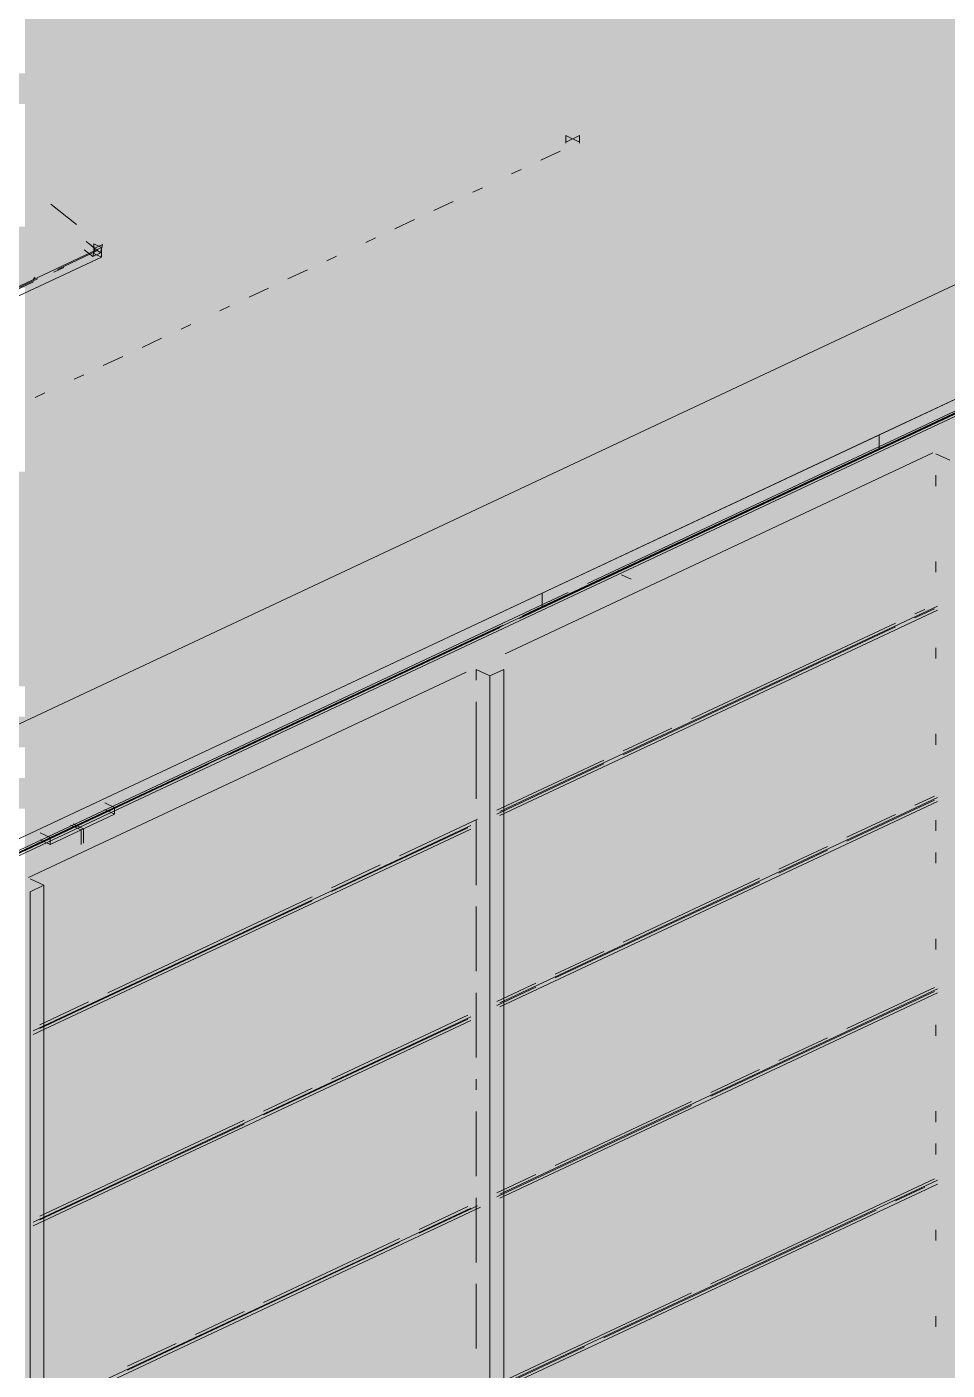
# Model space of a CAD drawing. Header units: millimetres. Extents: x 5 to 1315, y 5 to 292.
# Drawn here: x 1146.66 to 1151.67, y 234.11 to 241.42 of the extents above; entities that cross this region are included whole.
import ezdxf

# ---------------------------------------------------------------- set-up
doc = ezdxf.new("R2010")
doc.units = ezdxf.units.MM
doc.layers.add('EXISTING', color=7, linetype='Continuous')
doc.layers.add('IMAGES', color=7, linetype='Continuous')

# ---------------------------------------------------------------- blocks, each defined once
blk = doc.blocks.new('SHEET_03')
at = {"layer": 'EXISTING', "color": 250, "lineweight": 9}
for p, q in [((219.1266, 224.7204), (254.632, 241.3892)), ((249.6687, 240.8281), (249.5937, 240.7929)), ((249.5937, 240.7865), (249.5937, 240.8281)), ((249.5937, 240.8281), (249.6687, 240.7929)), ((249.6687, 240.7865), (249.6687, 240.8281)), ((254.632, 240.7647), (219.1266, 224.096)), ((249.4573, 240.6937), (249.563, 240.7433)), ((249.2987, 240.6192), (249.3516, 240.644)), ((249.0873, 240.5199), (249.1401, 240.5447)), ((246.9337, 240.3451), (246.794, 240.4548)), ((248.8758, 240.4207), (248.9816, 240.4703)), ((248.6644, 240.3214), (248.7701, 240.371)), ((246.9852, 240.2524), (247.0318, 240.2159)), ((247.0267, 240.2386), (247.0684, 240.219)), ((247.0267, 240.1866), (247.0267, 240.2386)), ((247.0735, 240.2354), (247.0318, 240.2159)), ((247.0633, 240.1898), (247.0735, 240.2354)), ((248.5058, 240.2469), (248.5587, 240.2718)), ((219.3447, 224.1234), (253.6348, 240.2216)), ((219.3447, 224.1067), (253.6348, 240.205)), ((244.9986, 239.2474), (247.0684, 240.219)), ((244.9986, 239.1953), (247.0684, 240.167)), ((246.8297, 240.1005), (247.0475, 240.2028)), ((247.0216, 240.1702), (246.975, 240.2068)), ((247.0633, 240.1898), (247.0167, 240.2263)), ((247.0318, 240.2159), (247.0216, 240.1702)), ((247.0216, 240.1702), (247.0633, 240.1898)), ((247.0684, 240.167), (247.0267, 240.1866)), ((247.0684, 240.219), (247.0684, 240.167)), ((248.2944, 240.1477), (248.3472, 240.1725)), ((249.3418, 238.2021), (253.6215, 240.2112)), ((246.8088, 240.0843), (246.8633, 240.1099)), ((248.0829, 240.0484), (248.1886, 240.098)), ((246.176, 239.7937), (246.7207, 240.0494)), ((246.3731, 239.8797), (246.6999, 240.0331)), ((246.7, 240.0534), (246.6984, 240.046)), ((246.6984, 240.046), (246.7051, 240.0492)), ((246.7067, 240.0565), (246.7, 240.0534)), ((246.7051, 240.0492), (246.7067, 240.0565)), ((247.8715, 239.9491), (247.9772, 239.9988)), ((247.7129, 239.8747), (247.7657, 239.8995)), ((247.5014, 239.7754), (247.5543, 239.8002)), ((247.29, 239.6762), (247.3957, 239.7258)), ((252.4062, 239.6574), (249.7116, 238.3923)), ((247.0785, 239.5769), (247.1843, 239.6265)), ((251.2982, 239.1996), (252.1316, 239.5909)), ((246.92, 239.5024), (246.9728, 239.5273)), ((252.1316, 239.518), (251.2982, 239.1267)), ((246.7085, 239.4032), (246.7614, 239.428)), ((249.4646, 238.3388), (251.2982, 239.1996)), ((251.2982, 239.1267), (251.2982, 239.1996)), ((251.5897, 239.1017), (249.2633, 238.0095)), ((251.2982, 239.1267), (249.4646, 238.2659)), ((251.6065, 239.0979), (251.6816, 239.0626)), ((251.6065, 238.922), (251.6065, 238.9806)), ((251.6065, 238.4529), (251.6065, 238.5115)), ((249.9484, 238.4146), (249.8955, 238.4394)), ((249.606, 238.3427), (242.3675, 234.9445)), ((242.4635, 235.052), (249.4646, 238.3388)), ((249.4646, 238.2659), (249.4646, 238.3388)), ((249.2355, 237.1508), (251.6147, 238.2678)), ((249.4646, 238.2659), (249.3577, 238.2157)), ((249.2355, 237.13), (251.6147, 238.247)), ((251.4923, 238.2051), (251.598, 238.2548)), ((251.5452, 238.2508), (251.4923, 238.226)), ((249.2508, 238.1656), (244.9753, 236.1584)), ((247.7567, 237.4579), (249.2361, 238.1524)), ((249.9061, 237.4605), (251.3865, 238.1555)), ((251.3865, 238.1763), (250.2762, 237.6551)), ((251.6065, 237.9838), (251.6065, 238.0425)), ((249.0519, 237.9102), (246.6726, 236.7933)), ((249.1062, 237.924), (249.1812, 237.8888)), ((249.1062, 237.8654), (249.1062, 237.924)), ((249.1812, 237.8888), (249.2562, 237.924)), ((249.2562, 221.2725), (249.2562, 237.924)), ((249.1812, 237.8888), (249.1812, 221.2373)), ((249.1062, 237.2204), (249.1062, 237.7481)), ((250.1705, 237.6054), (249.9061, 237.4813)), ((251.6065, 237.5148), (251.6065, 237.5734)), ((246.1717, 236.7138), (247.6511, 237.4083)), ((249.8004, 237.4317), (249.2188, 237.1586)), ((249.2188, 237.1378), (249.8004, 237.4109)), ((246.7891, 237.0099), (247.1392, 237.1742)), ((247.1392, 237.1742), (247.0863, 237.1991)), ((247.1392, 237.1368), (247.1392, 237.1742)), ((249.2355, 236.1101), (251.6147, 237.2271)), ((249.2355, 236.0893), (251.6147, 237.2062)), ((251.1222, 236.9907), (251.598, 237.2141)), ((251.598, 237.2349), (251.4923, 237.1852)), ((247.1392, 237.1368), (246.7891, 236.9724)), ((247.0863, 237.1616), (247.1392, 237.1368)), ((249.1131, 237.109), (248.6901, 236.9104)), ((249.1062, 236.7514), (249.1062, 237.1032)), ((251.3865, 237.1356), (251.1222, 237.0115)), ((251.6065, 237.0457), (251.6065, 237.1044)), ((246.6977, 235.9594), (249.0769, 237.0763)), ((246.6977, 235.9386), (249.0769, 237.0555)), ((246.7362, 237.0347), (246.7891, 237.0099)), ((246.9575, 237.0515), (246.9009, 237.0781)), ((246.9142, 237.0843), (246.9708, 237.0577)), ((246.9575, 237.0515), (246.9708, 237.0577)), ((246.9575, 236.9729), (246.9575, 237.0515)), ((246.9708, 237.0577), (246.9708, 236.9792)), ((248.32, 236.7158), (249.0602, 237.0634)), ((246.7891, 236.9724), (246.7362, 236.9973)), ((246.7891, 237.0099), (246.7891, 236.9724)), ((251.0164, 236.9618), (250.7521, 236.8377)), ((250.7521, 236.8169), (251.0164, 236.941)), ((251.6065, 236.8698), (251.6065, 236.9285)), ((248.5844, 236.8608), (248.32, 236.7367)), ((246.7558, 236.7501), (246.6808, 236.7854)), ((246.6808, 236.7149), (246.7558, 236.7501)), ((246.7558, 220.0986), (246.7558, 236.7501)), ((249.536, 236.246), (250.6463, 236.7673)), ((250.6463, 236.7881), (249.9061, 236.4406)), ((246.6808, 236.7149), (246.6808, 220.0634)), ((246.7339, 235.9712), (248.2143, 236.6662)), ((248.2143, 236.687), (247.104, 236.1658)), ((249.1062, 236.2823), (249.1062, 236.6341)), ((251.6065, 236.4008), (251.6065, 236.4594)), ((249.8004, 236.3909), (249.536, 236.2668)), ((249.4303, 236.2172), (249.2188, 236.1179)), ((249.1062, 235.8132), (249.1062, 236.165)), ((249.2188, 236.0971), (249.4303, 236.1964)), ((249.2355, 235.0694), (251.6147, 236.1863)), ((249.2355, 235.0485), (251.6147, 236.1655)), ((250.382, 235.6025), (251.598, 236.1733)), ((251.598, 236.1942), (251.1222, 235.9708)), ((246.9982, 236.1161), (246.7339, 235.992)), ((246.6977, 234.9186), (249.0769, 236.0356)), ((246.6977, 234.8978), (249.0769, 236.0148)), ((247.9499, 235.5014), (249.0602, 236.0226)), ((249.0602, 236.0434), (248.32, 235.6959)), ((251.6065, 235.9317), (251.6065, 235.9904)), ((251.0164, 235.9211), (250.7521, 235.797)), ((250.6463, 235.7474), (250.382, 235.6233)), ((248.2143, 235.6463), (247.9499, 235.5222)), ((249.1062, 235.6374), (249.1062, 235.696)), ((250.2762, 235.5736), (249.536, 235.2261)), ((249.1062, 235.1683), (249.1062, 235.5201)), ((249.2188, 235.0564), (250.2762, 235.5528)), ((251.6065, 235.4627), (251.6065, 235.5213)), ((247.8442, 235.4725), (246.7339, 234.9513)), ((246.7339, 234.9305), (247.8442, 235.4517)), ((251.6065, 235.2868), (251.6065, 235.3454)), ((249.4303, 235.1765), (249.2188, 235.0772)), ((249.2355, 234.0286), (251.6147, 235.1456)), ((249.2355, 234.0078), (251.6147, 235.1248)), ((251.598, 235.1534), (250.382, 234.5825)), ((249.1062, 234.6992), (249.1062, 235.051)), ((251.3865, 235.0333), (251.5452, 235.1078)), ((246.6977, 233.8571), (249.1297, 234.9989)), ((246.6977, 233.8779), (249.0769, 234.9949)), ((248.7958, 234.8578), (249.1131, 235.0067)), ((249.0602, 235.0027), (248.7958, 234.8786)), ((249.8004, 234.2887), (251.2808, 234.9837)), ((248.6901, 234.829), (247.9499, 234.4815)), ((251.6065, 234.8177), (251.6065, 234.8763)), ((247.2097, 234.1132), (248.6901, 234.8082)), ((249.1062, 234.2302), (249.1062, 234.582)), ((250.2762, 234.5329), (249.2188, 234.0365)), ((247.8442, 234.4318), (247.5798, 234.3077)), ((251.6065, 234.3487), (251.6065, 234.4073)), ((247.4741, 234.2581), (247.2097, 234.134)), ((249.2188, 234.0157), (249.6947, 234.239))]:
    blk.add_line(p, q, dxfattribs=at)
at = {"layer": 'IMAGES', "color": 7}
for points in [[(246.6534, 241.3333), (246.82, 241.3333), (246.6534, 241.5), (246.82, 241.5)], [(246.82, 241.3333), (246.9867, 241.3333), (246.82, 241.5), (246.9867, 241.5)], [(246.9867, 241.3333), (247.4866, 241.3333), (246.9867, 241.5), (247.4866, 241.5)], [(247.4866, 241.3333), (247.8198, 241.3333), (247.4866, 241.5), (247.8198, 241.5)], [(247.8198, 241.3333), (248.1531, 241.3333), (247.8198, 241.5), (248.1531, 241.5)], [(248.1531, 241.3333), (248.4864, 241.3333), (248.1531, 241.5), (248.4864, 241.5)], [(248.4864, 241.3333), (248.653, 241.3333), (248.4864, 241.5), (248.653, 241.5)], [(248.653, 241.3333), (248.8197, 241.3333), (248.653, 241.5), (248.8197, 241.5)], [(248.8197, 241.3333), (248.9863, 241.3333), (248.8197, 241.5), (248.9863, 241.5)], [(248.9863, 241.3333), (251.8191, 241.3333), (248.9863, 241.5), (251.8191, 241.5)], [(246.6534, 241.1667), (247.3199, 241.1667), (246.6534, 241.3333), (247.3199, 241.3333)], [(247.3199, 241.1667), (247.4866, 241.1667), (247.3199, 241.3333), (247.4866, 241.3333)], [(247.4866, 241.1667), (247.8198, 241.1667), (247.4866, 241.3333), (247.8198, 241.3333)], [(247.8198, 241.1667), (248.3197, 241.1667), (247.8198, 241.3333), (248.3197, 241.3333)], [(248.3197, 241.1667), (248.4864, 241.1667), (248.3197, 241.3333), (248.4864, 241.3333)], [(248.4864, 241.1667), (248.8197, 241.1667), (248.4864, 241.3333), (248.8197, 241.3333)], [(248.8197, 241.1667), (248.9863, 241.1667), (248.8197, 241.3333), (248.9863, 241.3333)], [(248.9863, 241.1667), (249.1529, 241.1667), (248.9863, 241.3333), (249.1529, 241.3333)], [(249.1529, 241.1667), (249.3196, 241.1667), (249.1529, 241.3333), (249.3196, 241.3333)], [(249.3196, 241.1667), (249.4862, 241.1667), (249.3196, 241.3333), (249.4862, 241.3333)], [(249.4862, 241.1667), (251.8191, 241.1667), (249.4862, 241.3333), (251.8191, 241.3333)], [(246.4868, 241), (246.9867, 241), (246.4868, 241.1667), (246.9867, 241.1667)], [(246.9867, 241), (247.1533, 241), (246.9867, 241.1667), (247.1533, 241.1667)], [(247.1533, 241), (247.4866, 241), (247.1533, 241.1667), (247.4866, 241.1667)], [(247.4866, 241), (247.6532, 241), (247.4866, 241.1667), (247.6532, 241.1667)], [(247.6532, 241), (248.3197, 241), (247.6532, 241.1667), (248.3197, 241.1667)], [(248.3197, 241), (248.4864, 241), (248.3197, 241.1667), (248.4864, 241.1667)], [(248.4864, 241), (248.653, 241), (248.4864, 241.1667), (248.653, 241.1667)], [(248.653, 241), (248.8197, 241), (248.653, 241.1667), (248.8197, 241.1667)], [(248.8197, 241), (249.1529, 241), (248.8197, 241.1667), (249.1529, 241.1667)], [(249.1529, 240.8333), (249.3196, 240.8333), (249.1529, 241.1667), (249.3196, 241.1667)], [(249.3196, 241), (249.4862, 241), (249.3196, 241.1667), (249.4862, 241.1667)], [(249.4862, 241), (249.6528, 241), (249.4862, 241.1667), (249.6528, 241.1667)], [(249.6528, 241), (251.9857, 241), (249.6528, 241.1667), (251.9857, 241.1667)], [(246.6534, 240.8333), (247.1533, 240.8333), (246.6534, 241), (247.1533, 241)], [(247.1533, 240.8333), (247.4866, 240.8333), (247.1533, 241), (247.4866, 241)], [(247.4866, 240.8333), (247.9865, 240.8333), (247.4866, 241), (247.9865, 241)], [(247.9865, 240.8333), (248.3197, 240.8333), (247.9865, 241), (248.3197, 241)], [(248.3197, 240.8333), (248.653, 240.8333), (248.3197, 241), (248.653, 241)], [(248.653, 240.8333), (248.8197, 240.8333), (248.653, 241), (248.8197, 241)], [(248.8197, 240.8333), (248.9863, 240.8333), (248.8197, 241), (248.9863, 241)], [(248.9863, 240.8333), (249.1529, 240.8333), (248.9863, 241), (249.1529, 241)], [(249.3196, 240.8333), (249.4862, 240.8333), (249.3196, 241), (249.4862, 241)], [(249.4862, 240.8333), (249.6528, 240.8333), (249.4862, 241), (249.6528, 241)], [(249.6528, 240.8333), (249.8195, 240.8333), (249.6528, 241), (249.8195, 241)], [(249.8195, 240.6667), (249.9861, 240.6667), (249.8195, 241), (249.9861, 241)], [(249.9861, 240.8333), (252.4856, 240.8333), (249.9861, 241), (252.4856, 241)], [(246.6534, 240.6667), (246.82, 240.6667), (246.6534, 240.8333), (246.82, 240.8333)], [(246.82, 240.6667), (246.9867, 240.6667), (246.82, 240.8333), (246.9867, 240.8333)], [(246.9867, 240.6667), (247.8198, 240.6667), (246.9867, 240.8333), (247.8198, 240.8333)], [(247.8198, 240.6667), (247.9865, 240.6667), (247.8198, 240.8333), (247.9865, 240.8333)], [(247.9865, 240.6667), (248.3197, 240.6667), (247.9865, 240.8333), (248.3197, 240.8333)], [(248.3197, 240.6667), (248.4864, 240.6667), (248.3197, 240.8333), (248.4864, 240.8333)], [(248.4864, 240.6667), (248.8197, 240.6667), (248.4864, 240.8333), (248.8197, 240.8333)], [(248.8197, 240.6667), (248.9863, 240.6667), (248.8197, 240.8333), (248.9863, 240.8333)], [(248.9863, 240.6667), (249.3196, 240.6667), (248.9863, 240.8333), (249.3196, 240.8333)], [(249.3196, 240.5), (249.4862, 240.5), (249.3196, 240.8333), (249.4862, 240.8333)], [(249.4862, 240.6667), (249.6528, 240.6667), (249.4862, 240.8333), (249.6528, 240.8333)], [(249.6528, 240.6667), (249.8195, 240.6667), (249.6528, 240.8333), (249.8195, 240.8333)], [(249.9861, 240.6667), (251.6525, 240.6667), (249.9861, 240.8333), (251.6525, 240.8333)], [(251.6525, 240.6667), (251.9857, 240.6667), (251.6525, 240.8333), (251.9857, 240.8333)], [(246.6534, 240.5), (246.82, 240.5), (246.6534, 240.6667), (246.82, 240.6667)], [(246.82, 240.5), (246.9867, 240.5), (246.82, 240.6667), (246.9867, 240.6667)], [(246.9867, 240.5), (247.1533, 240.5), (246.9867, 240.6667), (247.1533, 240.6667)], [(247.1533, 240.5), (247.9865, 240.5), (247.1533, 240.6667), (247.9865, 240.6667)], [(247.9865, 240.5), (248.1531, 240.5), (247.9865, 240.6667), (248.1531, 240.6667)], [(248.1531, 240.5), (248.3197, 240.5), (248.1531, 240.6667), (248.3197, 240.6667)], [(248.3197, 240.5), (248.653, 240.5), (248.3197, 240.6667), (248.653, 240.6667)], [(248.653, 240.5), (248.8197, 240.5), (248.653, 240.6667), (248.8197, 240.6667)], [(248.8197, 240.5), (248.9863, 240.5), (248.8197, 240.6667), (248.9863, 240.6667)], [(248.9863, 240.5), (249.1529, 240.5), (248.9863, 240.6667), (249.1529, 240.6667)], [(249.1529, 240.5), (249.3196, 240.5), (249.1529, 240.6667), (249.3196, 240.6667)], [(249.4862, 240.5), (249.6528, 240.5), (249.4862, 240.6667), (249.6528, 240.6667)], [(249.6528, 240.5), (249.8195, 240.5), (249.6528, 240.6667), (249.8195, 240.6667)], [(249.8195, 240.5), (251.4858, 240.5), (249.8195, 240.6667), (251.4858, 240.6667)], [(251.4858, 240.5), (251.6525, 240.5), (251.4858, 240.6667), (251.6525, 240.6667)], [(251.6525, 240.5), (251.9857, 240.5), (251.6525, 240.6667), (251.9857, 240.6667)], [(246.6534, 240.3333), (246.82, 240.3333), (246.6534, 240.5), (246.82, 240.5)], [(246.82, 240.3333), (246.9867, 240.3333), (246.82, 240.5), (246.9867, 240.5)], [(246.9867, 240.3333), (247.1533, 240.3333), (246.9867, 240.5), (247.1533, 240.5)], [(247.1533, 240.3333), (247.3199, 240.3333), (247.1533, 240.5), (247.3199, 240.5)], [(247.3199, 240.3333), (247.9865, 240.3333), (247.3199, 240.5), (247.9865, 240.5)], [(247.9865, 240.3333), (248.3197, 240.3333), (247.9865, 240.5), (248.3197, 240.5)], [(248.3197, 240.3333), (248.4864, 240.3333), (248.3197, 240.5), (248.4864, 240.5)], [(248.4864, 240.3333), (248.653, 240.3333), (248.4864, 240.5), (248.653, 240.5)], [(248.653, 240.3333), (248.8197, 240.3333), (248.653, 240.5), (248.8197, 240.5)], [(248.8197, 240.3333), (248.9863, 240.3333), (248.8197, 240.5), (248.9863, 240.5)], [(248.9863, 240.3333), (249.1529, 240.3333), (248.9863, 240.5), (249.1529, 240.5)], [(249.1529, 240.3333), (249.3196, 240.3333), (249.1529, 240.5), (249.3196, 240.5)], [(249.3196, 240.3333), (249.4862, 240.3333), (249.3196, 240.5), (249.4862, 240.5)], [(249.4862, 240.3333), (249.6528, 240.3333), (249.4862, 240.5), (249.6528, 240.5)], [(249.6528, 240.3333), (250.8193, 240.3333), (249.6528, 240.5), (250.8193, 240.5)], [(250.8193, 240.3333), (250.9859, 240.3333), (250.8193, 240.5), (250.9859, 240.5)], [(250.9859, 240.3333), (251.3192, 240.3333), (250.9859, 240.5), (251.3192, 240.5)], [(251.3192, 240.3333), (251.4858, 240.3333), (251.3192, 240.5), (251.4858, 240.5)], [(251.4858, 240.3333), (251.6525, 240.3333), (251.4858, 240.5), (251.6525, 240.5)], [(251.6525, 240.3333), (251.8191, 240.3333), (251.6525, 240.5), (251.8191, 240.5)], [(244.987, 240.1667), (246.82, 240.1667), (244.987, 240.3333), (246.82, 240.3333)], [(246.82, 240.1667), (246.9867, 240.1667), (246.82, 240.3333), (246.9867, 240.3333)], [(246.9867, 240.1667), (247.1533, 240.1667), (246.9867, 240.3333), (247.1533, 240.3333)], [(247.1533, 240), (247.3199, 240), (247.1533, 240.3333), (247.3199, 240.3333)], [(247.3199, 240), (247.4866, 240), (247.3199, 240.3333), (247.4866, 240.3333)], [(247.4866, 240.1667), (247.6532, 240.1667), (247.4866, 240.3333), (247.6532, 240.3333)], [(247.6532, 240.1667), (248.1531, 240.1667), (247.6532, 240.3333), (248.1531, 240.3333)], [(248.1531, 240.1667), (248.3197, 240.1667), (248.1531, 240.3333), (248.3197, 240.3333)], [(248.3197, 240.1667), (248.653, 240.1667), (248.3197, 240.3333), (248.653, 240.3333)], [(248.653, 240.1667), (248.8197, 240.1667), (248.653, 240.3333), (248.8197, 240.3333)], [(248.8197, 240.1667), (248.9863, 240.1667), (248.8197, 240.3333), (248.9863, 240.3333)], [(248.9863, 240.1667), (249.1529, 240.1667), (248.9863, 240.3333), (249.1529, 240.3333)], [(249.1529, 240.1667), (249.3196, 240.1667), (249.1529, 240.3333), (249.3196, 240.3333)], [(249.3196, 240.1667), (250.8193, 240.1667), (249.3196, 240.3333), (250.8193, 240.3333)], [(250.8193, 240), (250.9859, 240), (250.8193, 240.3333), (250.9859, 240.3333)], [(250.9859, 240.1667), (251.1526, 240.1667), (250.9859, 240.3333), (251.1526, 240.3333)], [(251.1526, 240.1667), (251.3192, 240.1667), (251.1526, 240.3333), (251.3192, 240.3333)], [(251.3192, 240.1667), (251.6525, 240.1667), (251.3192, 240.3333), (251.6525, 240.3333)], [(251.6525, 240.1667), (251.8191, 240.1667), (251.6525, 240.3333), (251.8191, 240.3333)], [(246.4868, 240), (246.82, 240), (246.4868, 240.1667), (246.82, 240.1667)], [(246.82, 240), (246.9867, 240), (246.82, 240.1667), (246.9867, 240.1667)], [(246.9867, 240), (247.1533, 240), (246.9867, 240.1667), (247.1533, 240.1667)], [(247.4866, 240), (247.6532, 240), (247.4866, 240.1667), (247.6532, 240.1667)], [(247.6532, 240), (247.8198, 240), (247.6532, 240.1667), (247.8198, 240.1667)], [(247.8198, 240), (247.9865, 240), (247.8198, 240.1667), (247.9865, 240.1667)], [(247.9865, 240), (248.1531, 240), (247.9865, 240.1667), (248.1531, 240.1667)], [(248.1531, 240), (248.3197, 240), (248.1531, 240.1667), (248.3197, 240.1667)], [(248.3197, 240), (248.4864, 240), (248.3197, 240.1667), (248.4864, 240.1667)], [(248.4864, 240), (248.653, 240), (248.4864, 240.1667), (248.653, 240.1667)], [(248.653, 240), (248.8197, 240), (248.653, 240.1667), (248.8197, 240.1667)], [(248.8197, 240), (248.9863, 240), (248.8197, 240.1667), (248.9863, 240.1667)], [(248.9863, 240), (250.6526, 240), (248.9863, 240.1667), (250.6526, 240.1667)], [(250.6526, 240), (250.8193, 240), (250.6526, 240.1667), (250.8193, 240.1667)], [(250.9859, 240), (251.1526, 240), (250.9859, 240.1667), (251.1526, 240.1667)], [(251.1526, 240), (251.6525, 240), (251.1526, 240.1667), (251.6525, 240.1667)], [(251.6525, 240), (251.8191, 240), (251.6525, 240.1667), (251.8191, 240.1667)], [(246.6534, 239.8333), (246.9867, 239.8333), (246.6534, 240), (246.9867, 240)], [(246.9867, 239.8333), (247.3199, 239.8333), (246.9867, 240), (247.3199, 240)], [(247.3199, 239.8333), (247.4866, 239.8333), (247.3199, 240), (247.4866, 240)], [(247.4866, 239.8333), (247.6532, 239.8333), (247.4866, 240), (247.6532, 240)], [(247.6532, 239.8333), (247.8198, 239.8333), (247.6532, 240), (247.8198, 240)], [(247.8198, 239.8333), (247.9865, 239.8333), (247.8198, 240), (247.9865, 240)], [(247.9865, 239.8333), (248.3197, 239.8333), (247.9865, 240), (248.3197, 240)], [(248.3197, 239.8333), (248.4864, 239.8333), (248.3197, 240), (248.4864, 240)], [(248.4864, 239.8333), (250.1527, 239.8333), (248.4864, 240), (250.1527, 240)], [(250.1527, 239.8333), (250.3194, 239.8333), (250.1527, 240), (250.3194, 240)], [(250.3194, 239.8333), (250.486, 239.8333), (250.3194, 240), (250.486, 240)], [(250.486, 239.8333), (250.6526, 239.8333), (250.486, 240), (250.6526, 240)], [(250.6526, 239.8333), (250.9859, 239.8333), (250.6526, 240), (250.9859, 240)], [(250.9859, 239.8333), (251.1526, 239.8333), (250.9859, 240), (251.1526, 240)], [(251.1526, 239.8333), (251.3192, 239.8333), (251.1526, 240), (251.3192, 240)], [(251.3192, 239.8333), (251.4858, 239.8333), (251.3192, 240), (251.4858, 240)], [(251.4858, 239.8333), (251.8191, 239.8333), (251.4858, 240), (251.8191, 240)], [(246.6534, 239.6667), (246.9867, 239.6667), (246.6534, 239.8333), (246.9867, 239.8333)], [(246.9867, 239.6667), (247.1533, 239.6667), (246.9867, 239.8333), (247.1533, 239.8333)], [(247.1533, 239.6667), (247.3199, 239.6667), (247.1533, 239.8333), (247.3199, 239.8333)], [(247.3199, 239.6667), (247.4866, 239.6667), (247.3199, 239.8333), (247.4866, 239.8333)], [(247.4866, 239.6667), (247.6532, 239.6667), (247.4866, 239.8333), (247.6532, 239.8333)], [(247.6532, 239.6667), (247.8198, 239.6667), (247.6532, 239.8333), (247.8198, 239.8333)], [(247.8198, 239.6667), (247.9865, 239.6667), (247.8198, 239.8333), (247.9865, 239.8333)], [(247.9865, 239.6667), (248.3197, 239.6667), (247.9865, 239.8333), (248.3197, 239.8333)], [(248.3197, 239.6667), (249.4862, 239.6667), (248.3197, 239.8333), (249.4862, 239.8333)], [(249.4862, 239.6667), (249.6528, 239.6667), (249.4862, 239.8333), (249.6528, 239.8333)], [(249.6528, 239.6667), (249.9861, 239.6667), (249.6528, 239.8333), (249.9861, 239.8333)], [(249.9861, 239.6667), (250.1527, 239.6667), (249.9861, 239.8333), (250.1527, 239.8333)], [(250.1527, 239.6667), (250.3194, 239.6667), (250.1527, 239.8333), (250.3194, 239.8333)], [(250.3194, 239.6667), (250.9859, 239.6667), (250.3194, 239.8333), (250.9859, 239.8333)], [(250.9859, 239.6667), (251.1526, 239.6667), (250.9859, 239.8333), (251.1526, 239.8333)], [(251.1526, 239.6667), (251.4858, 239.6667), (251.1526, 239.8333), (251.4858, 239.8333)], [(251.4858, 239.6667), (251.6525, 239.6667), (251.4858, 239.8333), (251.6525, 239.8333)], [(251.6525, 239.6667), (252.319, 239.6667), (251.6525, 239.8333), (252.319, 239.8333)], [(246.6534, 239.5), (246.82, 239.5), (246.6534, 239.6667), (246.82, 239.6667)], [(246.82, 239.3333), (246.9867, 239.3333), (246.82, 239.6667), (246.9867, 239.6667)], [(246.9867, 239.5), (247.1533, 239.5), (246.9867, 239.6667), (247.1533, 239.6667)], [(247.1533, 239.5), (247.3199, 239.5), (247.1533, 239.6667), (247.3199, 239.6667)], [(247.3199, 239.5), (247.4866, 239.5), (247.3199, 239.6667), (247.4866, 239.6667)], [(247.4866, 239.5), (247.9865, 239.5), (247.4866, 239.6667), (247.9865, 239.6667)], [(247.9865, 239.5), (249.3196, 239.5), (247.9865, 239.6667), (249.3196, 239.6667)], [(249.3196, 239.5), (249.6528, 239.5), (249.3196, 239.6667), (249.6528, 239.6667)], [(249.6528, 239.5), (249.9861, 239.5), (249.6528, 239.6667), (249.9861, 239.6667)], [(249.9861, 239.5), (250.3194, 239.5), (249.9861, 239.6667), (250.3194, 239.6667)], [(250.3194, 239.5), (250.486, 239.5), (250.3194, 239.6667), (250.486, 239.6667)], [(250.486, 239.5), (250.6526, 239.5), (250.486, 239.6667), (250.6526, 239.6667)], [(250.6526, 239.5), (251.1526, 239.5), (250.6526, 239.6667), (251.1526, 239.6667)], [(251.1526, 239.5), (251.3192, 239.5), (251.1526, 239.6667), (251.3192, 239.6667)], [(251.3192, 239.5), (251.8191, 239.5), (251.3192, 239.6667), (251.8191, 239.6667)], [(246.6534, 239.3333), (246.82, 239.3333), (246.6534, 239.5), (246.82, 239.5)], [(246.9867, 239.3333), (247.1533, 239.3333), (246.9867, 239.5), (247.1533, 239.5)], [(247.1533, 239.3333), (247.3199, 239.3333), (247.1533, 239.5), (247.3199, 239.5)], [(247.3199, 239.3333), (247.4866, 239.3333), (247.3199, 239.5), (247.4866, 239.5)], [(247.4866, 239.3333), (249.3196, 239.3333), (247.4866, 239.5), (249.3196, 239.5)], [(249.3196, 239.3333), (249.4862, 239.3333), (249.3196, 239.5), (249.4862, 239.5)], [(249.4862, 239.3333), (249.9861, 239.3333), (249.4862, 239.5), (249.9861, 239.5)], [(249.9861, 239.3333), (250.1527, 239.3333), (249.9861, 239.5), (250.1527, 239.5)], [(250.1527, 239.3333), (250.3194, 239.3333), (250.1527, 239.5), (250.3194, 239.5)], [(250.3194, 239.3333), (250.8193, 239.3333), (250.3194, 239.5), (250.8193, 239.5)], [(250.8193, 239.3333), (250.9859, 239.3333), (250.8193, 239.5), (250.9859, 239.5)], [(250.9859, 239.3333), (251.4858, 239.3333), (250.9859, 239.5), (251.4858, 239.5)], [(251.4858, 239.3333), (251.6525, 239.3333), (251.4858, 239.5), (251.6525, 239.5)], [(251.6525, 239.3333), (251.8191, 239.3333), (251.6525, 239.5), (251.8191, 239.5)], [(246.6534, 239.1667), (246.82, 239.1667), (246.6534, 239.3333), (246.82, 239.3333)], [(246.82, 239.1667), (246.9867, 239.1667), (246.82, 239.3333), (246.9867, 239.3333)], [(246.9867, 239.1667), (247.1533, 239.1667), (246.9867, 239.3333), (247.1533, 239.3333)], [(247.1533, 239.1667), (247.8198, 239.1667), (247.1533, 239.3333), (247.8198, 239.3333)], [(247.8198, 239.1667), (247.9865, 239.1667), (247.8198, 239.3333), (247.9865, 239.3333)], [(247.9865, 239.1667), (248.8197, 239.1667), (247.9865, 239.3333), (248.8197, 239.3333)], [(248.8197, 239.1667), (248.9863, 239.1667), (248.8197, 239.3333), (248.9863, 239.3333)], [(248.9863, 239.1667), (249.1529, 239.1667), (248.9863, 239.3333), (249.1529, 239.3333)], [(249.1529, 239.1667), (249.4862, 239.1667), (249.1529, 239.3333), (249.4862, 239.3333)], [(249.4862, 239.1667), (249.6528, 239.1667), (249.4862, 239.3333), (249.6528, 239.3333)], [(249.6528, 239.1667), (249.8195, 239.1667), (249.6528, 239.3333), (249.8195, 239.3333)], [(249.8195, 239.1667), (249.9861, 239.1667), (249.8195, 239.3333), (249.9861, 239.3333)], [(249.9861, 239.1667), (250.1527, 239.1667), (249.9861, 239.3333), (250.1527, 239.3333)], [(250.1527, 239.1667), (250.486, 239.1667), (250.1527, 239.3333), (250.486, 239.3333)], [(250.486, 239.1667), (250.6526, 239.1667), (250.486, 239.3333), (250.6526, 239.3333)], [(250.6526, 239.1667), (251.1526, 239.1667), (250.6526, 239.3333), (251.1526, 239.3333)], [(251.1526, 239.1667), (251.3192, 239.1667), (251.1526, 239.3333), (251.3192, 239.3333)], [(251.3192, 239.1667), (251.4858, 239.1667), (251.3192, 239.3333), (251.4858, 239.3333)], [(251.4858, 239.1667), (251.8191, 239.1667), (251.4858, 239.3333), (251.8191, 239.3333)], [(246.6534, 239), (246.82, 239), (246.6534, 239.1667), (246.82, 239.1667)], [(246.82, 239), (247.6532, 239), (246.82, 239.1667), (247.6532, 239.1667)], [(247.6532, 239), (247.8198, 239), (247.6532, 239.1667), (247.8198, 239.1667)], [(247.8198, 239), (247.9865, 239), (247.8198, 239.1667), (247.9865, 239.1667)], [(247.9865, 239), (248.1531, 239), (247.9865, 239.1667), (248.1531, 239.1667)], [(248.1531, 239), (248.4864, 239), (248.1531, 239.1667), (248.4864, 239.1667)], [(248.4864, 239), (248.653, 239), (248.4864, 239.1667), (248.653, 239.1667)], [(248.653, 239), (248.8197, 239), (248.653, 239.1667), (248.8197, 239.1667)], [(248.8197, 239), (249.3196, 239), (248.8197, 239.1667), (249.3196, 239.1667)], [(249.3196, 239), (249.4862, 239), (249.3196, 239.1667), (249.4862, 239.1667)], [(249.4862, 239), (249.6528, 239), (249.4862, 239.1667), (249.6528, 239.1667)], [(249.6528, 239), (249.8195, 239), (249.6528, 239.1667), (249.8195, 239.1667)], [(249.8195, 239), (249.9861, 239), (249.8195, 239.1667), (249.9861, 239.1667)], [(249.9861, 239), (250.3194, 239), (249.9861, 239.1667), (250.3194, 239.1667)], [(250.3194, 239), (250.8193, 239), (250.3194, 239.1667), (250.8193, 239.1667)], [(250.8193, 239), (250.9859, 239), (250.8193, 239.1667), (250.9859, 239.1667)], [(250.9859, 239), (251.1526, 239), (250.9859, 239.1667), (251.1526, 239.1667)], [(251.1526, 239), (251.8191, 239), (251.1526, 239.1667), (251.8191, 239.1667)], [(246.4868, 238.8333), (247.8198, 238.8333), (246.4868, 239), (247.8198, 239)], [(247.8198, 238.8333), (247.9865, 238.8333), (247.8198, 239), (247.9865, 239)], [(247.9865, 238.8333), (248.1531, 238.8333), (247.9865, 239), (248.1531, 239)], [(248.1531, 238.8333), (248.3197, 238.8333), (248.1531, 239), (248.3197, 239)], [(248.3197, 238.8333), (248.4864, 238.8333), (248.3197, 239), (248.4864, 239)], [(248.4864, 238.8333), (248.653, 238.8333), (248.4864, 239), (248.653, 239)], [(248.653, 238.8333), (249.1529, 238.8333), (248.653, 239), (249.1529, 239)], [(249.1529, 238.8333), (249.3196, 238.8333), (249.1529, 239), (249.3196, 239)], [(249.3196, 238.8333), (249.6528, 238.8333), (249.3196, 239), (249.6528, 239)], [(249.6528, 238.8333), (249.9861, 238.8333), (249.6528, 239), (249.9861, 239)], [(249.9861, 238.8333), (250.3194, 238.8333), (249.9861, 239), (250.3194, 239)], [(250.3194, 238.8333), (250.6526, 238.8333), (250.3194, 239), (250.6526, 239)], [(250.6526, 238.8333), (250.8193, 238.8333), (250.6526, 239), (250.8193, 239)], [(250.8193, 238.8333), (251.3192, 238.8333), (250.8193, 239), (251.3192, 239)], [(251.3192, 238.8333), (251.6525, 238.8333), (251.3192, 239), (251.6525, 239)], [(251.6525, 238.1667), (251.8191, 238.1667), (251.6525, 239), (251.8191, 239)], [(246.1535, 238.6667), (247.8198, 238.6667), (246.1535, 238.8333), (247.8198, 238.8333)], [(247.8198, 238.6667), (247.9865, 238.6667), (247.8198, 238.8333), (247.9865, 238.8333)], [(247.9865, 238.6667), (248.1531, 238.6667), (247.9865, 238.8333), (248.1531, 238.8333)], [(248.1531, 238.6667), (248.8197, 238.6667), (248.1531, 238.8333), (248.8197, 238.8333)], [(248.8197, 238.6667), (248.9863, 238.6667), (248.8197, 238.8333), (248.9863, 238.8333)], [(248.9863, 238.6667), (249.1529, 238.6667), (248.9863, 238.8333), (249.1529, 238.8333)], [(249.1529, 238.6667), (249.3196, 238.6667), (249.1529, 238.8333), (249.3196, 238.8333)], [(249.3196, 238.6667), (249.4862, 238.6667), (249.3196, 238.8333), (249.4862, 238.8333)], [(249.4862, 238.6667), (249.8195, 238.6667), (249.4862, 238.8333), (249.8195, 238.8333)], [(249.8195, 238.6667), (249.9861, 238.6667), (249.8195, 238.8333), (249.9861, 238.8333)], [(249.9861, 238.6667), (250.3194, 238.6667), (249.9861, 238.8333), (250.3194, 238.8333)], [(250.3194, 238.6667), (250.486, 238.6667), (250.3194, 238.8333), (250.486, 238.8333)], [(250.486, 238.6667), (250.9859, 238.6667), (250.486, 238.8333), (250.9859, 238.8333)], [(250.9859, 238.6667), (251.1526, 238.6667), (250.9859, 238.8333), (251.1526, 238.8333)], [(251.1526, 238.6667), (251.3192, 238.6667), (251.1526, 238.8333), (251.3192, 238.8333)], [(251.3192, 238.6667), (251.4858, 238.6667), (251.3192, 238.8333), (251.4858, 238.8333)], [(251.4858, 238.1667), (251.6525, 238.1667), (251.4858, 238.8333), (251.6525, 238.8333)], [(245.8202, 238.5), (247.4866, 238.5), (245.8202, 238.6667), (247.4866, 238.6667)], [(247.4866, 238.5), (247.6532, 238.5), (247.4866, 238.6667), (247.6532, 238.6667)], [(247.6532, 238.5), (247.8198, 238.5), (247.6532, 238.6667), (247.8198, 238.6667)], [(247.8198, 238.5), (248.4864, 238.5), (247.8198, 238.6667), (248.4864, 238.6667)], [(248.4864, 238.5), (248.653, 238.5), (248.4864, 238.6667), (248.653, 238.6667)], [(248.653, 238.5), (248.9863, 238.5), (248.653, 238.6667), (248.9863, 238.6667)], [(248.9863, 238.5), (249.1529, 238.5), (248.9863, 238.6667), (249.1529, 238.6667)], [(249.1529, 238.5), (249.6528, 238.5), (249.1529, 238.6667), (249.6528, 238.6667)], [(249.6528, 238.5), (249.8195, 238.5), (249.6528, 238.6667), (249.8195, 238.6667)], [(249.8195, 238.5), (249.9861, 238.5), (249.8195, 238.6667), (249.9861, 238.6667)], [(249.9861, 238.5), (250.1527, 238.5), (249.9861, 238.6667), (250.1527, 238.6667)], [(250.1527, 238.5), (250.486, 238.5), (250.1527, 238.6667), (250.486, 238.6667)], [(250.486, 238.5), (250.6526, 238.5), (250.486, 238.6667), (250.6526, 238.6667)], [(250.6526, 238.5), (250.9859, 238.5), (250.6526, 238.6667), (250.9859, 238.6667)], [(250.9859, 238.5), (251.4858, 238.5), (250.9859, 238.6667), (251.4858, 238.6667)], [(245.3203, 238.3333), (246.9867, 238.3333), (245.3203, 238.5), (246.9867, 238.5)], [(246.9867, 238.3333), (247.1533, 238.3333), (246.9867, 238.5), (247.1533, 238.5)], [(247.1533, 238.3333), (247.3199, 238.3333), (247.1533, 238.5), (247.3199, 238.5)], [(247.3199, 238.3333), (247.4866, 238.3333), (247.3199, 238.5), (247.4866, 238.5)], [(247.4866, 238.3333), (248.1531, 238.3333), (247.4866, 238.5), (248.1531, 238.5)], [(248.1531, 238.3333), (248.3197, 238.3333), (248.1531, 238.5), (248.3197, 238.5)], [(248.3197, 238.3333), (248.653, 238.3333), (248.3197, 238.5), (248.653, 238.5)], [(248.653, 238.3333), (248.9863, 238.3333), (248.653, 238.5), (248.9863, 238.5)], [(248.9863, 238.3333), (249.4862, 238.3333), (248.9863, 238.5), (249.4862, 238.5)], [(249.4862, 238.3333), (249.6528, 238.3333), (249.4862, 238.5), (249.6528, 238.5)], [(249.6528, 238.3333), (249.8195, 238.3333), (249.6528, 238.5), (249.8195, 238.5)], [(249.8195, 238.3333), (250.3194, 238.3333), (249.8195, 238.5), (250.3194, 238.5)], [(250.3194, 238.3333), (250.6526, 238.3333), (250.3194, 238.5), (250.6526, 238.5)], [(250.6526, 238.3333), (251.4858, 238.3333), (250.6526, 238.5), (251.4858, 238.5)], [(246.4868, 238.1667), (246.82, 238.1667), (246.4868, 238.3333), (246.82, 238.3333)], [(246.82, 238.1667), (246.9867, 238.1667), (246.82, 238.3333), (246.9867, 238.3333)], [(246.9867, 238.1667), (247.1533, 238.1667), (246.9867, 238.3333), (247.1533, 238.3333)], [(247.1533, 238.1667), (247.4866, 238.1667), (247.1533, 238.3333), (247.4866, 238.3333)], [(247.4866, 238.1667), (247.6532, 238.1667), (247.4866, 238.3333), (247.6532, 238.3333)], [(247.6532, 238.1667), (247.8198, 238.1667), (247.6532, 238.3333), (247.8198, 238.3333)], [(247.8198, 238.1667), (247.9865, 238.1667), (247.8198, 238.3333), (247.9865, 238.3333)], [(247.9865, 238.1667), (248.3197, 238.1667), (247.9865, 238.3333), (248.3197, 238.3333)], [(248.3197, 238.1667), (248.4864, 238.1667), (248.3197, 238.3333), (248.4864, 238.3333)], [(248.4864, 238.1667), (249.1529, 238.1667), (248.4864, 238.3333), (249.1529, 238.3333)], [(249.1529, 238.1667), (249.3196, 238.1667), (249.1529, 238.3333), (249.3196, 238.3333)], [(249.3196, 238.1667), (249.4862, 238.1667), (249.3196, 238.3333), (249.4862, 238.3333)], [(249.4862, 238.1667), (249.9861, 238.1667), (249.4862, 238.3333), (249.9861, 238.3333)], [(249.9861, 238.1667), (250.1527, 238.1667), (249.9861, 238.3333), (250.1527, 238.3333)], [(250.1527, 238.1667), (251.4858, 238.1667), (250.1527, 238.3333), (251.4858, 238.3333)], [(246.4868, 238), (246.82, 238), (246.4868, 238.1667), (246.82, 238.1667)], [(246.82, 238), (247.1533, 238), (246.82, 238.1667), (247.1533, 238.1667)], [(247.1533, 238), (247.3199, 238), (247.1533, 238.1667), (247.3199, 238.1667)], [(247.3199, 238), (247.4866, 238), (247.3199, 238.1667), (247.4866, 238.1667)], [(247.4866, 238), (247.9865, 238), (247.4866, 238.1667), (247.9865, 238.1667)], [(247.9865, 238), (248.1531, 238), (247.9865, 238.1667), (248.1531, 238.1667)], [(248.1531, 238), (248.653, 238), (248.1531, 238.1667), (248.653, 238.1667)], [(248.653, 238), (248.8197, 238), (248.653, 238.1667), (248.8197, 238.1667)], [(248.8197, 238), (248.9863, 238), (248.8197, 238.1667), (248.9863, 238.1667)], [(248.9863, 238), (249.1529, 238), (248.9863, 238.1667), (249.1529, 238.1667)], [(249.1529, 238), (249.4862, 238), (249.1529, 238.1667), (249.4862, 238.1667)], [(249.4862, 238), (249.8195, 238), (249.4862, 238.1667), (249.8195, 238.1667)], [(249.8195, 238), (250.9859, 238), (249.8195, 238.1667), (250.9859, 238.1667)], [(250.9859, 238), (251.4858, 238), (250.9859, 238.1667), (251.4858, 238.1667)], [(251.4858, 238), (251.8191, 238), (251.4858, 238.1667), (251.8191, 238.1667)], [(246.3201, 237.8333), (246.82, 237.8333), (246.3201, 238), (246.82, 238)], [(246.82, 237.8333), (246.9867, 237.8333), (246.82, 238), (246.9867, 238)], [(246.9867, 237.8333), (247.1533, 237.8333), (246.9867, 238), (247.1533, 238)], [(247.1533, 237.8333), (247.6532, 237.8333), (247.1533, 238), (247.6532, 238)], [(247.6532, 237.8333), (247.8198, 237.8333), (247.6532, 238), (247.8198, 238)], [(247.8198, 237.8333), (248.3197, 237.8333), (247.8198, 238), (248.3197, 238)], [(248.3197, 237.8333), (248.4864, 237.8333), (248.3197, 238), (248.4864, 238)], [(248.4864, 237.8333), (248.653, 237.8333), (248.4864, 238), (248.653, 238)], [(248.653, 237.8333), (248.8197, 237.8333), (248.653, 238), (248.8197, 238)], [(248.8197, 237.8333), (249.3196, 237.8333), (248.8197, 238), (249.3196, 238)], [(249.3196, 237.3333), (249.4862, 237.3333), (249.3196, 238), (249.4862, 238)], [(249.4862, 237.8333), (250.8193, 237.8333), (249.4862, 238), (250.8193, 238)], [(250.8193, 237.8333), (251.3192, 237.8333), (250.8193, 238), (251.3192, 238)], [(251.3192, 237.8333), (251.4858, 237.8333), (251.3192, 238), (251.4858, 238)], [(251.4858, 237.1667), (251.6525, 237.1667), (251.4858, 238), (251.6525, 238)], [(251.6525, 237.1667), (251.8191, 237.1667), (251.6525, 238), (251.8191, 238)], [(246.6534, 237.6667), (246.82, 237.6667), (246.6534, 237.8333), (246.82, 237.8333)], [(246.82, 237.6667), (247.3199, 237.6667), (246.82, 237.8333), (247.3199, 237.8333)], [(247.3199, 237.6667), (247.4866, 237.6667), (247.3199, 237.8333), (247.4866, 237.8333)], [(247.4866, 237.6667), (247.9865, 237.6667), (247.4866, 237.8333), (247.9865, 237.8333)], [(247.9865, 237.6667), (248.1531, 237.6667), (247.9865, 237.8333), (248.1531, 237.8333)], [(248.1531, 237.6667), (248.3197, 237.6667), (248.1531, 237.8333), (248.3197, 237.8333)], [(248.3197, 237.6667), (248.8197, 237.6667), (248.3197, 237.8333), (248.8197, 237.8333)], [(248.8197, 237.6667), (249.1529, 237.6667), (248.8197, 237.8333), (249.1529, 237.8333)], [(249.1529, 237.1667), (249.3196, 237.1667), (249.1529, 237.8333), (249.3196, 237.8333)], [(249.4862, 237.6667), (250.486, 237.6667), (249.4862, 237.8333), (250.486, 237.8333)], [(250.486, 237.6667), (250.9859, 237.6667), (250.486, 237.8333), (250.9859, 237.8333)], [(250.9859, 237.6667), (251.4858, 237.6667), (250.9859, 237.8333), (251.4858, 237.8333)], [(246.4868, 237.5), (246.82, 237.5), (246.4868, 237.6667), (246.82, 237.6667)], [(246.82, 237.5), (247.1533, 237.5), (246.82, 237.6667), (247.1533, 237.6667)], [(247.1533, 237.5), (247.6532, 237.5), (247.1533, 237.6667), (247.6532, 237.6667)], [(247.6532, 237.5), (247.8198, 237.5), (247.6532, 237.6667), (247.8198, 237.6667)], [(247.8198, 237.5), (247.9865, 237.5), (247.8198, 237.6667), (247.9865, 237.6667)], [(247.9865, 237.5), (248.3197, 237.5), (247.9865, 237.6667), (248.3197, 237.6667)], [(248.3197, 237.5), (248.8197, 237.5), (248.3197, 237.6667), (248.8197, 237.6667)], [(248.8197, 237.5), (248.9863, 237.5), (248.8197, 237.6667), (248.9863, 237.6667)], [(248.9863, 237.1667), (249.1529, 237.1667), (248.9863, 237.6667), (249.1529, 237.6667)], [(249.4862, 237.5), (249.9861, 237.5), (249.4862, 237.6667), (249.9861, 237.6667)], [(249.9861, 237.5), (250.6526, 237.5), (249.9861, 237.6667), (250.6526, 237.6667)], [(250.6526, 237.5), (251.4858, 237.5), (250.6526, 237.6667), (251.4858, 237.6667)], [(246.6534, 237.3333), (247.1533, 237.3333), (246.6534, 237.5), (247.1533, 237.5)], [(247.1533, 237.3333), (247.3199, 237.3333), (247.1533, 237.5), (247.3199, 237.5)], [(247.3199, 237.3333), (247.6532, 237.3333), (247.3199, 237.5), (247.6532, 237.5)], [(247.6532, 237.3333), (248.1531, 237.3333), (247.6532, 237.5), (248.1531, 237.5)], [(248.1531, 237.3333), (248.4864, 237.3333), (248.1531, 237.5), (248.4864, 237.5)], [(248.4864, 237.3333), (248.9863, 237.3333), (248.4864, 237.5), (248.9863, 237.5)], [(249.4862, 237.3333), (249.6528, 237.3333), (249.4862, 237.5), (249.6528, 237.5)], [(249.6528, 237.3333), (249.8195, 237.3333), (249.6528, 237.5), (249.8195, 237.5)], [(249.8195, 237.3333), (249.9861, 237.3333), (249.8195, 237.5), (249.9861, 237.5)], [(249.9861, 237.3333), (250.3194, 237.3333), (249.9861, 237.5), (250.3194, 237.5)], [(250.3194, 237.3333), (251.4858, 237.3333), (250.3194, 237.5), (251.4858, 237.5)], [(246.3201, 237.1667), (246.82, 237.1667), (246.3201, 237.3333), (246.82, 237.3333)], [(246.82, 237.1667), (247.1533, 237.1667), (246.82, 237.3333), (247.1533, 237.3333)], [(247.1533, 237.1667), (247.3199, 237.1667), (247.1533, 237.3333), (247.3199, 237.3333)], [(247.3199, 237.1667), (247.8198, 237.1667), (247.3199, 237.3333), (247.8198, 237.3333)], [(247.8198, 237.1667), (247.9865, 237.1667), (247.8198, 237.3333), (247.9865, 237.3333)], [(247.9865, 237.1667), (248.9863, 237.1667), (247.9865, 237.3333), (248.9863, 237.3333)], [(249.3196, 237.1667), (249.9861, 237.1667), (249.3196, 237.3333), (249.9861, 237.3333)], [(249.9861, 237.1667), (251.4858, 237.1667), (249.9861, 237.3333), (251.4858, 237.3333)], [(246.6534, 237), (246.82, 237), (246.6534, 237.1667), (246.82, 237.1667)], [(246.82, 237), (246.9867, 237), (246.82, 237.1667), (246.9867, 237.1667)], [(246.9867, 237), (247.3199, 237), (246.9867, 237.1667), (247.3199, 237.1667)], [(247.3199, 237), (247.6532, 237), (247.3199, 237.1667), (247.6532, 237.1667)], [(247.6532, 237), (248.9863, 237), (247.6532, 237.1667), (248.9863, 237.1667)], [(248.9863, 237), (249.3196, 237), (248.9863, 237.1667), (249.3196, 237.1667)], [(249.3196, 236.3333), (249.4862, 236.3333), (249.3196, 237.1667), (249.4862, 237.1667)], [(249.4862, 237), (251.1526, 237), (249.4862, 237.1667), (251.1526, 237.1667)], [(251.1526, 237), (251.4858, 237), (251.1526, 237.1667), (251.4858, 237.1667)], [(251.4858, 237), (251.8191, 237), (251.4858, 237.1667), (251.8191, 237.1667)], [(246.6534, 236.8333), (247.1533, 236.8333), (246.6534, 237), (247.1533, 237)], [(247.1533, 236.8333), (247.3199, 236.8333), (247.1533, 237), (247.3199, 237)], [(247.3199, 236.8333), (248.653, 236.8333), (247.3199, 237), (248.653, 237)], [(248.653, 236.8333), (249.1529, 236.8333), (248.653, 237), (249.1529, 237)], [(249.1529, 232.8333), (249.3196, 232.8333), (249.1529, 237), (249.3196, 237)], [(249.4862, 236.8333), (250.8193, 236.8333), (249.4862, 237), (250.8193, 237)], [(250.8193, 236.8333), (251.6525, 236.8333), (250.8193, 237), (251.6525, 237)], [(251.6525, 236.3333), (251.8191, 236.3333), (251.6525, 237), (251.8191, 237)], [(246.6534, 225.5), (246.82, 225.5), (246.6534, 236.8333), (246.82, 236.8333)], [(246.82, 236.6667), (246.9867, 236.6667), (246.82, 236.8333), (246.9867, 236.8333)], [(246.9867, 236.6667), (248.1531, 236.6667), (246.9867, 236.8333), (248.1531, 236.8333)], [(248.1531, 236.6667), (248.8197, 236.6667), (248.1531, 236.8333), (248.8197, 236.8333)], [(248.8197, 236.6667), (248.9863, 236.6667), (248.8197, 236.8333), (248.9863, 236.8333)], [(248.9863, 236), (249.1529, 236), (248.9863, 236.8333), (249.1529, 236.8333)], [(249.4862, 236.6667), (250.486, 236.6667), (249.4862, 236.8333), (250.486, 236.8333)], [(250.486, 236.6667), (250.9859, 236.6667), (250.486, 236.8333), (250.9859, 236.8333)], [(250.9859, 236.6667), (251.4858, 236.6667), (250.9859, 236.8333), (251.4858, 236.8333)], [(251.4858, 236.1667), (251.6525, 236.1667), (251.4858, 236.8333), (251.6525, 236.8333)], [(246.82, 236.5), (247.8198, 236.5), (246.82, 236.6667), (247.8198, 236.6667)], [(247.8198, 236.5), (248.4864, 236.5), (247.8198, 236.6667), (248.4864, 236.6667)], [(248.4864, 236.5), (248.9863, 236.5), (248.4864, 236.6667), (248.9863, 236.6667)], [(249.4862, 236.5), (250.1527, 236.5), (249.4862, 236.6667), (250.1527, 236.6667)], [(250.1527, 236.5), (250.6526, 236.5), (250.1527, 236.6667), (250.6526, 236.6667)], [(250.6526, 236.5), (251.4858, 236.5), (250.6526, 236.6667), (251.4858, 236.6667)], [(246.82, 236.3333), (246.9867, 236.3333), (246.82, 236.5), (246.9867, 236.5)], [(246.9867, 236.3333), (247.6532, 236.3333), (246.9867, 236.5), (247.6532, 236.5)], [(247.6532, 236.3333), (248.1531, 236.3333), (247.6532, 236.5), (248.1531, 236.5)], [(248.1531, 236.3333), (248.9863, 236.3333), (248.1531, 236.5), (248.9863, 236.5)], [(249.4862, 236.3333), (249.6528, 236.3333), (249.4862, 236.5), (249.6528, 236.5)], [(249.6528, 236.3333), (250.3194, 236.3333), (249.6528, 236.5), (250.3194, 236.5)], [(250.3194, 236.3333), (251.4858, 236.3333), (250.3194, 236.5), (251.4858, 236.5)], [(246.82, 236.1667), (247.1533, 236.1667), (246.82, 236.3333), (247.1533, 236.3333)], [(247.1533, 236.1667), (247.3199, 236.1667), (247.1533, 236.3333), (247.3199, 236.3333)], [(247.3199, 236.1667), (247.4866, 236.1667), (247.3199, 236.3333), (247.4866, 236.3333)], [(247.4866, 236.1667), (247.8198, 236.1667), (247.4866, 236.3333), (247.8198, 236.3333)], [(247.8198, 236.1667), (248.9863, 236.1667), (247.8198, 236.3333), (248.9863, 236.3333)], [(249.3196, 236), (249.6528, 236), (249.3196, 236.3333), (249.6528, 236.3333)], [(249.6528, 236.1667), (249.8195, 236.1667), (249.6528, 236.3333), (249.8195, 236.3333)], [(249.8195, 236.1667), (249.9861, 236.1667), (249.8195, 236.3333), (249.9861, 236.3333)], [(249.9861, 236.1667), (251.4858, 236.1667), (249.9861, 236.3333), (251.4858, 236.3333)], [(251.6525, 236.1667), (251.9857, 236.1667), (251.6525, 236.3333), (251.9857, 236.3333)], [(246.82, 236), (247.4866, 236), (246.82, 236.1667), (247.4866, 236.1667)], [(247.4866, 236), (248.9863, 236), (247.4866, 236.1667), (248.9863, 236.1667)], [(249.6528, 236), (251.3192, 236), (249.6528, 236.1667), (251.3192, 236.1667)], [(251.3192, 236), (251.4858, 236), (251.3192, 236.1667), (251.4858, 236.1667)], [(251.4858, 236), (251.8191, 236), (251.4858, 236.1667), (251.8191, 236.1667)], [(246.82, 235.8333), (247.1533, 235.8333), (246.82, 236), (247.1533, 236)], [(247.1533, 235.8333), (248.653, 235.8333), (247.1533, 236), (248.653, 236)], [(248.653, 235.8333), (249.1529, 235.8333), (248.653, 236), (249.1529, 236)], [(249.3196, 235.3333), (249.4862, 235.3333), (249.3196, 236), (249.4862, 236)], [(249.4862, 235.8333), (250.9859, 235.8333), (249.4862, 236), (250.9859, 236)], [(250.9859, 235.8333), (251.6525, 235.8333), (250.9859, 236), (251.6525, 236)], [(251.6525, 235.1667), (251.8191, 235.1667), (251.6525, 236), (251.8191, 236)], [(246.82, 235.6667), (248.3197, 235.6667), (246.82, 235.8333), (248.3197, 235.8333)], [(248.3197, 235.6667), (249.1529, 235.6667), (248.3197, 235.8333), (249.1529, 235.8333)], [(249.4862, 235.6667), (250.486, 235.6667), (249.4862, 235.8333), (250.486, 235.8333)], [(250.486, 235.6667), (251.1526, 235.6667), (250.486, 235.8333), (251.1526, 235.8333)], [(251.1526, 235.6667), (251.4858, 235.6667), (251.1526, 235.8333), (251.4858, 235.8333)], [(251.4858, 235.1667), (251.6525, 235.1667), (251.4858, 235.8333), (251.6525, 235.8333)], [(246.82, 235.1667), (246.9867, 235.1667), (246.82, 235.6667), (246.9867, 235.6667)], [(246.9867, 235.5), (247.9865, 235.5), (246.9867, 235.6667), (247.9865, 235.6667)], [(247.9865, 235.5), (248.653, 235.5), (247.9865, 235.6667), (248.653, 235.6667)], [(248.653, 235.5), (248.9863, 235.5), (248.653, 235.6667), (248.9863, 235.6667)], [(248.9863, 235), (249.1529, 235), (248.9863, 235.6667), (249.1529, 235.6667)], [(249.4862, 235.5), (250.1527, 235.5), (249.4862, 235.6667), (250.1527, 235.6667)], [(250.1527, 235.5), (250.8193, 235.5), (250.1527, 235.6667), (250.8193, 235.6667)], [(250.8193, 235.5), (251.4858, 235.5), (250.8193, 235.6667), (251.4858, 235.6667)], [(246.9867, 235.3333), (247.6532, 235.3333), (246.9867, 235.5), (247.6532, 235.5)], [(247.6532, 235.3333), (248.1531, 235.3333), (247.6532, 235.5), (248.1531, 235.5)], [(248.1531, 235.3333), (248.9863, 235.3333), (248.1531, 235.5), (248.9863, 235.5)], [(249.4862, 235.3333), (249.8195, 235.3333), (249.4862, 235.5), (249.8195, 235.5)], [(249.8195, 235.3333), (250.486, 235.3333), (249.8195, 235.5), (250.486, 235.5)], [(250.486, 235.3333), (251.4858, 235.3333), (250.486, 235.5), (251.4858, 235.5)], [(246.9867, 235.1667), (247.3199, 235.1667), (246.9867, 235.3333), (247.3199, 235.3333)], [(247.3199, 235.1667), (247.8198, 235.1667), (247.3199, 235.3333), (247.8198, 235.3333)], [(247.8198, 235.1667), (248.9863, 235.1667), (247.8198, 235.3333), (248.9863, 235.3333)], [(249.3196, 235.1667), (250.1527, 235.1667), (249.3196, 235.3333), (250.1527, 235.3333)], [(250.1527, 235.1667), (251.4858, 235.1667), (250.1527, 235.3333), (251.4858, 235.3333)], [(246.82, 235), (246.9867, 235), (246.82, 235.1667), (246.9867, 235.1667)], [(246.9867, 235), (247.4866, 235), (246.9867, 235.1667), (247.4866, 235.1667)], [(247.4866, 235), (248.9863, 235), (247.4866, 235.1667), (248.9863, 235.1667)], [(249.3196, 235), (249.8195, 235), (249.3196, 235.1667), (249.8195, 235.1667)], [(249.8195, 235), (251.3192, 235), (249.8195, 235.1667), (251.3192, 235.1667)], [(251.3192, 235), (251.4858, 235), (251.3192, 235.1667), (251.4858, 235.1667)], [(251.4858, 235), (251.8191, 235), (251.4858, 235.1667), (251.8191, 235.1667)], [(246.82, 234.8333), (247.1533, 234.8333), (246.82, 235), (247.1533, 235)], [(247.1533, 234.8333), (248.653, 234.8333), (247.1533, 235), (248.653, 235)], [(248.653, 234.8333), (249.1529, 234.8333), (248.653, 235), (249.1529, 235)], [(249.3196, 234.3333), (249.4862, 234.3333), (249.3196, 235), (249.4862, 235)], [(249.4862, 234.8333), (250.9859, 234.8333), (249.4862, 235), (250.9859, 235)], [(250.9859, 234.8333), (251.6525, 234.8333), (250.9859, 235), (251.6525, 235)], [(251.6525, 233.1667), (251.8191, 233.1667), (251.6525, 235), (251.8191, 235)], [(246.82, 234.1667), (246.9867, 234.1667), (246.82, 234.8333), (246.9867, 234.8333)], [(246.9867, 234.6667), (248.3197, 234.6667), (246.9867, 234.8333), (248.3197, 234.8333)], [(248.3197, 234.6667), (249.1529, 234.6667), (248.3197, 234.8333), (249.1529, 234.8333)], [(249.4862, 234.6667), (250.6526, 234.6667), (249.4862, 234.8333), (250.6526, 234.8333)], [(250.6526, 234.6667), (251.1526, 234.6667), (250.6526, 234.8333), (251.1526, 234.8333)], [(251.1526, 234.6667), (251.4858, 234.6667), (251.1526, 234.8333), (251.4858, 234.8333)], [(251.4858, 234), (251.6525, 234), (251.4858, 234.8333), (251.6525, 234.8333)], [(246.9867, 234.5), (248.1531, 234.5), (246.9867, 234.6667), (248.1531, 234.6667)], [(248.1531, 234.5), (248.653, 234.5), (248.1531, 234.6667), (248.653, 234.6667)], [(248.653, 234.5), (248.9863, 234.5), (248.653, 234.6667), (248.9863, 234.6667)], [(248.9863, 233.8333), (249.1529, 233.8333), (248.9863, 234.6667), (249.1529, 234.6667)], [(249.4862, 234.5), (250.3194, 234.5), (249.4862, 234.6667), (250.3194, 234.6667)], [(250.3194, 234.5), (250.8193, 234.5), (250.3194, 234.6667), (250.8193, 234.6667)], [(250.8193, 234.5), (251.4858, 234.5), (250.8193, 234.6667), (251.4858, 234.6667)], [(246.9867, 234.3333), (247.6532, 234.3333), (246.9867, 234.5), (247.6532, 234.5)], [(247.6532, 234.3333), (248.3197, 234.3333), (247.6532, 234.5), (248.3197, 234.5)], [(248.3197, 234.3333), (248.9863, 234.3333), (248.3197, 234.5), (248.9863, 234.5)], [(249.4862, 234.3333), (249.8195, 234.3333), (249.4862, 234.5), (249.8195, 234.5)], [(249.8195, 234.3333), (250.486, 234.3333), (249.8195, 234.5), (250.486, 234.5)], [(250.486, 234.3333), (251.4858, 234.3333), (250.486, 234.5), (251.4858, 234.5)], [(246.9867, 234.1667), (247.3199, 234.1667), (246.9867, 234.3333), (247.3199, 234.3333)], [(247.3199, 234.1667), (247.6532, 234.1667), (247.3199, 234.3333), (247.6532, 234.3333)], [(247.6532, 234.1667), (247.8198, 234.1667), (247.6532, 234.3333), (247.8198, 234.3333)], [(247.8198, 234.1667), (247.9865, 234.1667), (247.8198, 234.3333), (247.9865, 234.3333)], [(247.9865, 234.1667), (248.9863, 234.1667), (247.9865, 234.3333), (248.9863, 234.3333)], [(249.3196, 234.1667), (250.1527, 234.1667), (249.3196, 234.3333), (250.1527, 234.3333)], [(250.1527, 234.1667), (251.4858, 234.1667), (250.1527, 234.3333), (251.4858, 234.3333)], [(246.82, 234), (247.6532, 234), (246.82, 234.1667), (247.6532, 234.1667)], [(247.6532, 234), (248.9863, 234), (247.6532, 234.1667), (248.9863, 234.1667)], [(249.3196, 234), (249.8195, 234), (249.3196, 234.1667), (249.8195, 234.1667)], [(249.8195, 234), (251.4858, 234), (249.8195, 234.1667), (251.4858, 234.1667)]]:
    blk.add_solid(points, dxfattribs=at)

msp = doc.modelspace()

# ---------------------------------------------------------------- block references
msp.add_blockref('SHEET_03', (900, 0))

doc.saveas('drawing.dxf')
